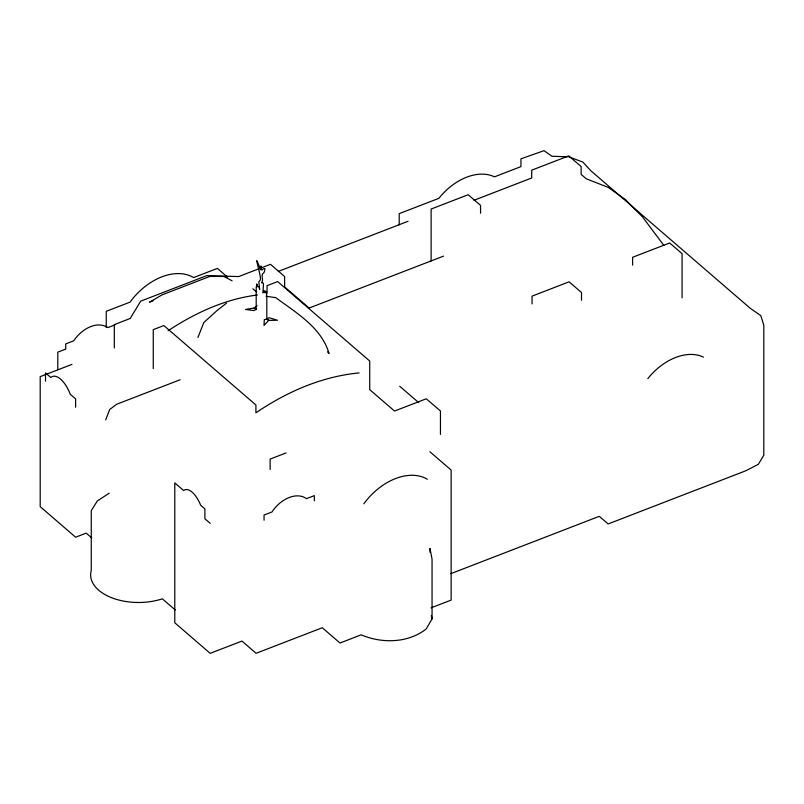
<?xml version="1.0" encoding="UTF-8"?>
<svg xmlns="http://www.w3.org/2000/svg" width="804" height="804" viewBox="0 0 804 804"><rect width="100%" height="100%" fill="white"/><g stroke="black" fill="none" stroke-linecap="round" stroke-linejoin="round"><path stroke-width="1.21" d="M105.676 419.929L109.706 409.507L116.62 404.281L180.136 379.749M197.935 337.469L203.814 322.565L216.718 310.826L226.467 303.188M429.979 552.197L429.979 548.459L432.049 559.112L432.049 618.919L426.11 629.08C407.739 643.24 381.96 643.652 361.167 634.838L339.991 643.019L322.283 627.743L256.114 653.3L241.954 641.069L210.186 653.34L174.78 622.778L174.78 482.902L183.634 490.54A20.18 9.166 68.9 0 1 200.628 505.203L204.879 508.872L204.879 518.751L210.186 523.344M257.099 305.751L254.084 308.123L256.195 309.56L256.195 286.827L256.677 286.958L256.767 283.892L257.762 286.656L258.938 286.596L259.682 289.35L258.828 281.882L260.335 279.913C261.642 275.973 251.31 245.572 260.627 269.853C260.154 267.33 261.401 263.119 261.24 268.566C262.164 272.064 262.134 268.094 264.958 268.526L264.757 269.993A14.502 6.583 68.9 0 1 263.823 272.797C259.903 274.697 264.235 279.712 261.652 282.576L261.863 282.978C265.672 279.772 260.868 299.329 264.164 290.646C265.933 297.48 265.099 284.596 266.807 296.063L266.807 318.726L268.315 320.394L277.45 320.233L269.018 317.701L266.285 319.319L264.325 319.52L264.024 325.419L268.908 320.163L266.807 318.726M109.223 493.184L97.374 500.912L91.264 510.61L91.264 570.408A47.878 27.648 0 0 0 111.264 597.573A47.878 27.648 0 0 0 162.338 598.829L175.232 609.955M168.096 330.735C194.97 313.007 225.15 298.987 257.35 295.008M153.041 300.817L149.574 302.153L162.066 294.867L209.784 276.435L223.824 276.486L232.085 280.787M114.882 324.906L108.078 327.529C95.465 320.062 80.802 330.253 73.677 340.826L65.737 343.891L65.737 349.087L57.798 352.152L57.798 369.659M278.375 271.38L408.05 221.291M473.948 200.296L531.695 177.985L531.695 170.187L568.75 155.875L581.141 166.569L581.141 174.378L586.267 178.789L608.216 187.372L625.411 199.573L642.597 217.04L663.873 245.441M71.958 364.383L40.2 376.644L40.2 506.651L75.616 537.213L86.199 533.122L91.726 537.886M256.707 308.967L253.974 310.585L245.542 309.47L254.687 307.892L256.195 309.56M308.515 308.284L443.517 256.134M286.013 452.953L270.134 459.094L270.134 469.486M450.923 573.624L599.281 516.319L608.136 523.957L745.76 470.792L758.323 464.35L763.8 455.175L763.8 325.178L760.795 315.63L750.082 308.153L590.719 170.639L582.84 162.066L568.699 156.82M431.085 607.834L451.144 600.085L451.144 470.079L429.899 451.747M359.147 372.935C321.801 376.433 286.716 391.9 255.923 412.804L255.923 405.005L163.845 325.55L153.262 329.64L153.262 368.644M567.503 156.78L551.926 156.247L544.047 150.66L520.942 158.82L520.942 166.619L494.47 176.85A50.25 34.1 -49.2 0 0 438.894 198.317L399.196 213.653L399.196 224.899M266.064 296.274L275.762 297.651C296.324 312.907 321.54 327.519 329.057 353.589L327.489 351.84M309.289 308.213L284.626 286.927L284.626 276.526L270.456 264.305L238.698 276.576L206.899 275.581L140.73 301.138L130.188 318.484L114.309 324.625L114.309 348.021M399.719 386.252L418.693 402.623M252.868 288.797L256.536 291.973M227.572 277.149L217.412 268.385L193.593 277.581A53.818 36.522 -49.2 0 0 130.077 302.113L106.249 311.319L106.249 327.57M431.356 615.361L432.049 618.919M682.073 297.872L682.073 253.672L669.682 242.979L632.627 257.29L632.627 265.089M581.503 300.324L581.503 292.515L569.101 281.822L532.057 296.133L532.057 303.932M480.571 213.221L480.571 205.422L468.179 194.729L431.125 209.04L431.125 261.039M440.451 434.401L440.451 410.995L426.281 398.774L394.523 411.045L369.729 389.649L369.729 361.046L277.651 281.591L267.069 285.681L267.069 293.48M314.344 500.802L314.344 495.606L306.404 498.671A27.195 18.462 -49.2 0 0 271.993 511.957L264.054 515.032L264.054 520.228M75.616 407.206L75.616 398.884L70.3 394.302A22.663 10.291 68.9 0 0 50.823 377.498L45.516 372.915L45.516 381.237M647.833 378.624A50.25 34.1 -49.2 0 1 703.42 357.147M363.81 503.817A53.818 36.522 -49.2 0 1 427.326 479.284"/></g></svg>
